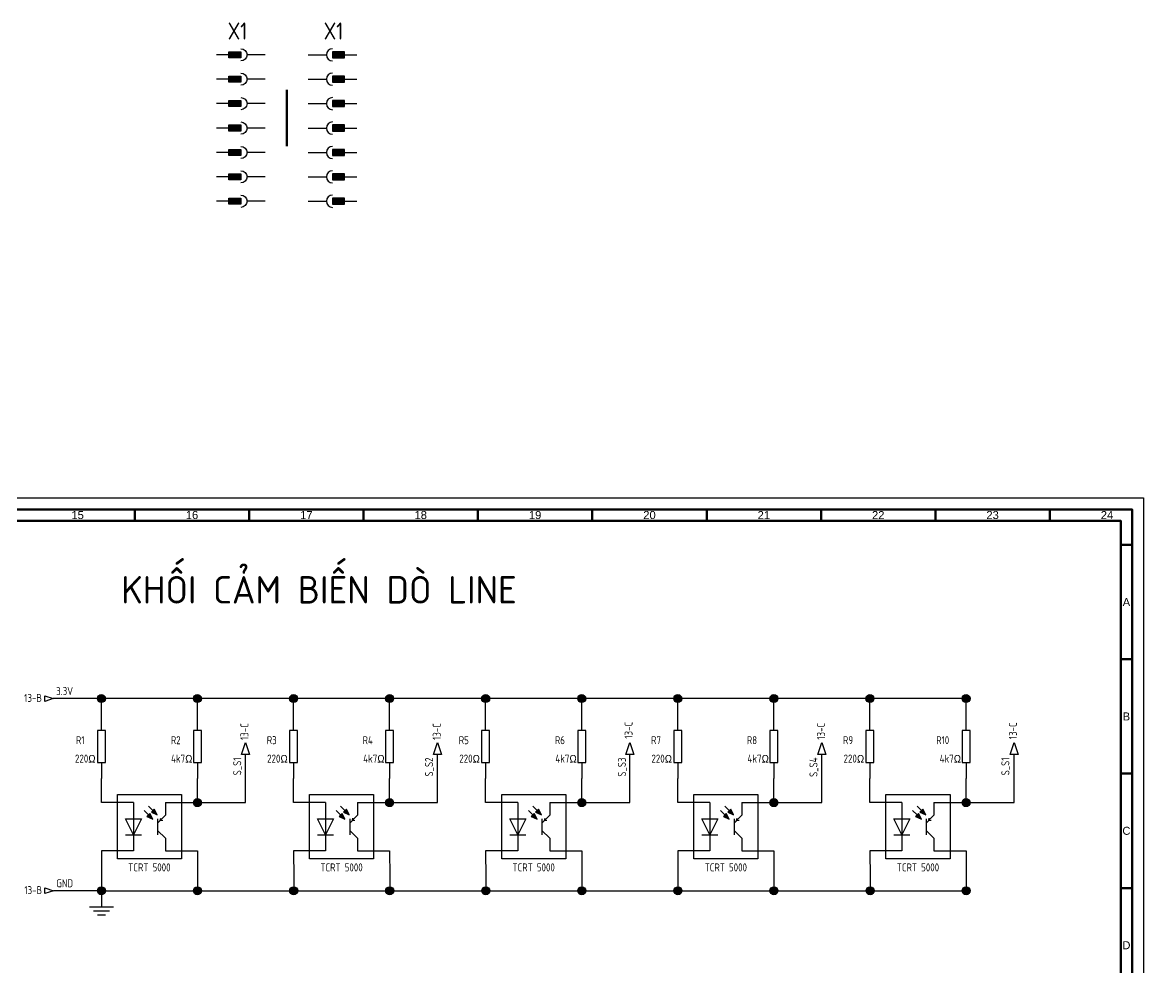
# Model space of a CAD drawing. Extents: x -73 to 5488, y -2262 to 3535.
# Drawn here: x 716.6 to 1206.8, y 105.2 to 518.3 of the extents above; entities that cross this region are included whole.
import ezdxf
from ezdxf.enums import TextEntityAlignment as Align

# ---------------------------------------------------------------- set-up
doc = ezdxf.new("R2010")
doc.units = 0
for name, color, linetype, lineweight in [('Khung_ten', 7, 'Continuous', 70), ('Lien dam 05', 2, 'Continuous', 50), ('Net manh', 200, 'Continuous', 25), ('Netdam', 7, 'Continuous', 50), ('Text', 3, 'Continuous', 25)]:
    doc.layers.add(name, color=color, linetype=linetype, lineweight=lineweight)
for name, color, linetype in [('SYMS', 7, 'Continuous'), ('TAGS', 150, 'Continuous'), ('WIREREF', 52, 'Continuous'), ('WIREREF_DEST', 7, 'Continuous'), ('XREF', 7, 'Continuous')]:
    doc.layers.add(name, color=color, linetype=linetype)
doc.styles.add('3 ITALIC', font='tcvn+7284-2003i.ttf', dxfattribs={"height": 2.5})
doc.styles.add('Annotative', font='arial.ttf')
doc.styles.add('WD_IEC 3.5', font='isocp2.shx', dxfattribs={"width": 0.9, "height": 3.5})
doc.styles.add('WD_IEC_2.5mm', font='isocp2.shx', dxfattribs={"width": 0.9, "height": 2.5})

# ---------------------------------------------------------------- blocks, each defined once
blk = doc.blocks.new('VRE1B')
for p, q in [((0, 5), (0, 10)), ((0, -5), (0, -10))]:
    blk.add_line(p, q)
blk.add_lwpolyline([(-1.25, 5), (-1.25, -5), (1.25, -5), (1.25, 5)], close=True)
at = {"style": 'WD_IEC 3.5'}
for tag, p in [('INST', (-5.25, 10.25)), ('LOC', (-5.25, 6.75)), ('TAG1', (-5.25, 3.25)), ('RATING1', (-5.25, -1.25)), ('DESC1', (-5.25, -5.25)), ('DESC2', (-5.25, -8.75)), ('DESC3', (-5.25, -12.25))]:
    blk.add_attdef(tag, text='', height=2.5, dxfattribs=at).set_placement(p, align=Align.RIGHT)
at = {"style": 'WD_IEC 3.5', "flags": 1}
for tag, p, height in [('MFG', (2.75, 9), 1.5), ('X2TERM01', (0, 10), 0.32), ('CAT', (2.75, 6.5), 1.5), ('ASSYCODE', (2.25, -1.5), 1), ('FAMILY', (2.25, -3), 1), ('CATDESC', (2.25, -4.5), 1), ('X8TERM02', (0, -10), 0.32)]:
    blk.add_attdef(tag, p, '', height=height, dxfattribs=at)
at = {"style": 'WD_IEC 3.5'}
blk.add_attdef('TERM01', text='', height=2, rotation=90, dxfattribs=at).set_placement((-1, 10), align=Align.RIGHT)
blk.add_attdef('TERM02', (-1, -10), '', height=2, rotation=90, dxfattribs=at)
blk = doc.blocks.new('VDV1B6')
for p, q in [((-5.3, 3.7), (-6.67, 5.06)), ((-4.85, 4.15), (-5.76, 3.24)), ((-3.94, 5.06), (-5.3, 6.42)), ((-3.94, 2.34), (-4.85, 4.15)), ((-3.49, 5.51), (-4.39, 4.61)), ((-4.39, 4.61), (-2.58, 3.7)), ((-2.58, 3.7), (-3.49, 5.51)), ((-2.44, 1.14), (0, 3.58)), ((-5.76, 3.24), (-3.94, 2.34)), ((-2.44, 2.53), (-2.44, -2.47)), ((-1.63, 1.95), (-1.46, 2.73)), ((-1.63, 1.95), (-0.85, 2.11)), ((-2.44, -1.14), (0, -3.58))]:
    blk.add_line(p, q)
for points in [[(-4.85, 4.15), (-5.76, 3.24), (-3.94, 2.34)], [(-3.49, 5.51), (-4.39, 4.61), (-2.58, 3.7)]]:
    blk.add_solid(points)
at = {"style": 'WD_IEC 3.5'}
blk.add_attdef('TERM01', (-0.48, 3.78), '', height=2, rotation=90, dxfattribs=at)
for tag, p in [('INST', (-7.52, 6.83)), ('LOC', (-7.52, 3.83)), ('TAG1', (-7.52, 0.83)), ('DESC1', (-7.03, -7.31)), ('DESC2', (-7.03, -10.31)), ('DESC3', (-7.03, -13.31))]:
    blk.add_attdef(tag, text='', height=2.5, dxfattribs=at).set_placement(p, align=Align.RIGHT)
at = {"style": 'WD_IEC 3.5', "flags": 9}
for tag, p in [('MFG', (5.51, 6.88)), ('CAT', (5.51, 4.38))]:
    blk.add_attdef(tag, text='', height=1.5, dxfattribs=at).set_placement(p, align=Align.RIGHT)
at = {"style": 'WD_IEC 3.5', "flags": 1}
for tag, p, height in [('X2TERM01', (0, 3.58), 0.32), ('X4TERM03', (-2.44, 0.03), 0.32), ('ASSYCODE', (2.46, -0.03), 1), ('X8TERM02', (0, -3.58), 0.32), ('FAMILY', (2.46, -1.53), 1), ('CATDESC', (2.46, -3.03), 1)]:
    blk.add_attdef(tag, p, '', height=height, dxfattribs=at)
at = {"lineweight": 15, "style": 'WD_IEC 3.5'}
blk.add_attdef('XREF', text='', height=2.5, dxfattribs=at).set_placement((-7.03, -4.31), align=Align.RIGHT)
at = {"style": 'WD_IEC 3.5'}
for tag, p in [('TERM03', (-3.05, -0.25)), ('TERM02', (-0.49, -4.01))]:
    blk.add_attdef(tag, text='', height=2, rotation=90, dxfattribs=at).set_placement(p, align=Align.RIGHT)
blk = doc.blocks.new('VDI1')
for p, q in [((0, 7.5), (0, -7.5)), ((0, -2.5), (-2.5, 2.5)), ((-2.5, 2.5), (2.5, 2.5)), ((2.5, 2.5), (0, -2.5)), ((-2.5, -2.5), (2.5, -2.5))]:
    blk.add_line(p, q)
at = {"style": 'WD_IEC 3.5'}
for tag, p in [('INST', (-5.5, 10.25)), ('LOC', (-5.5, 6.75)), ('TAG1', (-5.5, 3.25)), ('DESC1', (-5.5, -6.35)), ('DESC2', (-5.5, -9.85)), ('DESC3', (-5.5, -13.35))]:
    blk.add_attdef(tag, text='', height=2.5, dxfattribs=at).set_placement(p, align=Align.RIGHT)
blk.add_attdef('TERM01', text='', height=2, rotation=90, dxfattribs=at).set_placement((-1, 7.5), align=Align.RIGHT)
at = {"style": 'WD_IEC 3.5', "flags": 1}
for tag, p, height in [('X2TERM01', (0, 7.5), 0.32), ('ASSYCODE', (1, -4), 1), ('FAMILY', (1, -5.5), 1), ('CATDESC', (1, -7), 1), ('X8TERM02', (0, -7.5), 0.32), ('WDBLKNAM', (1, -8.5), 1)]:
    blk.add_attdef(tag, p, '', height=height, dxfattribs=at)
at = {"style": 'WD_IEC 3.5', "flags": 9}
for tag, p in [('MFG', (-5.5, -0.25)), ('CAT', (-5.5, -2.75))]:
    blk.add_attdef(tag, text='', height=1.5, dxfattribs=at).set_placement(p, align=Align.RIGHT)
at = {"style": 'WD_IEC 3.5'}
blk.add_attdef('TERM02', (-1, -7.5), '', height=2, rotation=90, dxfattribs=at)
blk = doc.blocks.new('VGND2')
for p, q in [((0, 0), (0, -5)), ((-3.75, -5), (3.75, -5)), ((-2.5, -6.25), (2.5, -6.25)), ((-1.25, -7.5), (1.25, -7.5))]:
    blk.add_line(p, q)
at = {"style": 'WD_IEC 3.5'}
for tag, p in [('INST', (-5.25, 2.75)), ('LOC', (-5.25, -0.75)), ('TAG1', (-5.25, -4.25))]:
    blk.add_attdef(tag, text='', height=2.5, dxfattribs=at).set_placement(p, align=Align.RIGHT)
at = {"style": 'WD_IEC 3.5', "flags": 1}
blk.add_attdef('X2TERM01', (0, 0), '', height=0.32, dxfattribs=at)
blk = doc.blocks.new('HA1S2')
blk.add_lwpolyline([(0, 5.25), (1.75, 0), (-1.75, 0)], close=True)
at = {"style": 'WD_IEC 3.5'}
blk.add_attdef('XREF', text='', height=3.5, rotation=90, dxfattribs=at).set_placement((0, 7), align=Align.MIDDLE_LEFT)
at = {"style": 'WD_IEC 3.5', "flags": 1}
blk.add_attdef('SIGCODE', text='', height=1.4, dxfattribs=at).set_placement((-3.5, 2.52), align=Align.RIGHT)
blk.add_attdef('X8TERM01', (0, 0), '', height=0.448, dxfattribs=at)
at = {"style": 'WD_IEC 3.5', "flags": 8}
blk.add_attdef('WIRENO', text='', height=3.5, rotation=90, dxfattribs=at).set_placement((-1.4, -1.75), align=Align.RIGHT)
at = {"style": 'WD_IEC 3.5'}
blk.add_attdef('DESC1', text='', height=3.5, rotation=90, dxfattribs=at).set_placement((1.4, -1.75), align=Align.TOP_RIGHT)
blk = doc.blocks.new('HA1D3')
blk.add_lwpolyline([(0, 0), (-3.75, -1.25), (-3.75, 1.25)], close=True)
at = {"style": 'WD_IEC 3.5'}
blk.add_attdef('XREF', text='', height=2.5, dxfattribs=at).set_placement((-5, 0), align=Align.MIDDLE_RIGHT)
at = {"style": 'WD_IEC 3.5', "flags": 1}
blk.add_attdef('SIGCODE', text='', height=1, dxfattribs=at).set_placement((-2.5, 1.8), align=Align.RIGHT)
at = {"style": 'WD_IEC 3.5'}
for tag, p, height, flags in [('X1TERM01', (0, 0), 0.32, 1), ('WIRENO', (1.25, 1), 2.5, 8)]:
    blk.add_attdef(tag, p, '', height=height, dxfattribs=dict(at, flags=flags))
blk.add_attdef('DESC1', text='', height=2.5, dxfattribs=at).set_placement((1.25, -1), align=Align.TOP_LEFT)
blk = doc.blocks.new('VC01PJ')
for p, q in [((0, 2.5), (0, 5)), ((0, -5), (0, -1.25))]:
    blk.add_line(p, q)
blk.add_lwpolyline([(-0.63, 0), (0.62, 0), (0.62, 2.5), (-0.63, 2.5)], close=True)
blk.add_arc((0, 0), 1.25, 180, 0)
blk.add_solid([(-0.63, 2.5), (-0.63, 0), (0.62, 2.5), (0.62, 0)])
at = {"style": 'WD_IEC 3.5'}
for tag, p in [('INST', (-5.25, 8)), ('LOC', (-5.25, 5)), ('TAG1', (-5.25, 2)), ('DESC1', (-5.25, -5.6)), ('DESC2', (-5.25, -8.6)), ('DESC3', (-5.25, -11.6))]:
    blk.add_attdef(tag, text='', height=2.5, dxfattribs=at).set_placement(p, align=Align.RIGHT)
blk.add_attdef('TERM02', text='', height=2, rotation=90, dxfattribs=at).set_placement((-1, 5), align=Align.RIGHT)
at = {"style": 'WD_IEC 3.5', "flags": 1}
for tag, p, height in [('X2TERM02', (0, 5), 0.32), ('X2TERMDESC02', (0, 4.48), 0.32), ('MFG', (2.75, 4), 1.5), ('CAT', (2.75, 1.5), 1.5), ('X4LINK', (-1.25, 1.25), 0.32), ('X1LINK', (1.25, 1.25), 0.32), ('ASSYCODE', (2.75, -2.75), 1), ('FAMILY', (2.75, -4.25), 1), ('X8TERM01', (0, -5), 0.32), ('X8TERMDESC01', (0, -5.52), 0.32), ('CATDESC', (2.75, -5.75), 1)]:
    blk.add_attdef(tag, p, '', height=height, dxfattribs=at)
at = {"style": 'WD_IEC 3.5'}
blk.add_attdef('TERM01', (-1, -5), '', height=2, rotation=90, dxfattribs=at)

msp = doc.modelspace()

# ---------------------------------------------------------------- hatches: boundary and pattern name
at = {"layer": 'Net manh'}
h = msp.add_hatch(color=256, dxfattribs=at)
h.dxf.hatch_style = 1
h.paths.add_polyline_path([(751.14, 224.55, 0.414214), (749.39, 222.8), (751.14, 222.8)])
h.paths.add_polyline_path([(751.14, 224.55), (751.14, 222.8), (752.89, 222.8, 0.414214)])
h.paths.add_polyline_path([(752.89, 222.8), (751.14, 222.8), (749.39, 222.8, 1)])
h = msp.add_hatch(color=256, dxfattribs=at)
h.dxf.hatch_style = 1
h.paths.add_polyline_path([(793.14, 224.55, 0.414214), (791.39, 222.8), (793.14, 222.8)])
h.paths.add_polyline_path([(793.14, 224.55), (793.14, 222.8), (794.89, 222.8, 0.414214)])
h.paths.add_polyline_path([(794.89, 222.8), (793.14, 222.8), (791.39, 222.8, 1)])
h = msp.add_hatch(color=256, dxfattribs=at)
h.dxf.hatch_style = 1
h.paths.add_polyline_path([(835.14, 224.55, 0.414214), (833.39, 222.8), (835.14, 222.8)])
h.paths.add_polyline_path([(835.14, 224.55), (835.14, 222.8), (836.89, 222.8, 0.414214)])
h.paths.add_polyline_path([(836.89, 222.8), (835.14, 222.8), (833.39, 222.8, 1)])
h = msp.add_hatch(color=256, dxfattribs=at)
h.dxf.hatch_style = 1
h.paths.add_polyline_path([(877.14, 224.55, 0.414214), (875.39, 222.8), (877.14, 222.8)])
h.paths.add_polyline_path([(877.14, 224.55), (877.14, 222.8), (878.89, 222.8, 0.414214)])
h.paths.add_polyline_path([(878.89, 222.8), (877.14, 222.8), (875.39, 222.8, 1)])
h = msp.add_hatch(color=256, dxfattribs=at)
h.dxf.hatch_style = 1
h.paths.add_polyline_path([(919.14, 224.55, 0.414214), (917.39, 222.8), (919.14, 222.8)])
h.paths.add_polyline_path([(919.14, 224.55), (919.14, 222.8), (920.89, 222.8, 0.414214)])
h.paths.add_polyline_path([(920.89, 222.8), (919.14, 222.8), (917.39, 222.8, 1)])
h = msp.add_hatch(color=256, dxfattribs=at)
h.dxf.hatch_style = 1
h.paths.add_polyline_path([(961.14, 224.55, 0.414214), (959.39, 222.8), (961.14, 222.8)])
h.paths.add_polyline_path([(961.14, 224.55), (961.14, 222.8), (962.89, 222.8, 0.414214)])
h.paths.add_polyline_path([(962.89, 222.8), (961.14, 222.8), (959.39, 222.8, 1)])
h = msp.add_hatch(color=256, dxfattribs=at)
h.dxf.hatch_style = 1
h.paths.add_polyline_path([(1003.14, 224.55, 0.414214), (1001.39, 222.8), (1003.14, 222.8)])
h.paths.add_polyline_path([(1003.14, 224.55), (1003.14, 222.8), (1004.89, 222.8, 0.414214)])
h.paths.add_polyline_path([(1004.89, 222.8), (1003.14, 222.8), (1001.39, 222.8, 1)])
h = msp.add_hatch(color=256, dxfattribs=at)
h.dxf.hatch_style = 1
h.paths.add_polyline_path([(1045.14, 224.55, 0.414214), (1043.39, 222.8), (1045.14, 222.8)])
h.paths.add_polyline_path([(1045.14, 224.55), (1045.14, 222.8), (1046.89, 222.8, 0.414214)])
h.paths.add_polyline_path([(1046.89, 222.8), (1045.14, 222.8), (1043.39, 222.8, 1)])
h = msp.add_hatch(color=256, dxfattribs=at)
h.dxf.hatch_style = 1
h.paths.add_polyline_path([(1087.14, 224.55, 0.414214), (1085.39, 222.8), (1087.14, 222.8)])
h.paths.add_polyline_path([(1087.14, 224.55), (1087.14, 222.8), (1088.89, 222.8, 0.414214)])
h.paths.add_polyline_path([(1088.89, 222.8), (1087.14, 222.8), (1085.39, 222.8, 1)])
h = msp.add_hatch(color=256, dxfattribs=at)
h.dxf.hatch_style = 1
h.paths.add_polyline_path([(1129.14, 224.55, 0.414214), (1127.39, 222.8), (1129.14, 222.8)])
h.paths.add_polyline_path([(1129.14, 224.55), (1129.14, 222.8), (1130.89, 222.8, 0.414214)])
h.paths.add_polyline_path([(1130.89, 222.8), (1129.14, 222.8), (1127.39, 222.8, 1)])
h = msp.add_hatch(color=256, dxfattribs=at)
h.dxf.hatch_style = 1
h.paths.add_polyline_path([(793.14, 179.05, 0.414214), (791.39, 177.3), (793.14, 177.3)])
h.paths.add_polyline_path([(793.14, 179.05), (793.14, 177.3), (794.89, 177.3, 0.414214)])
h.paths.add_polyline_path([(794.89, 177.3), (793.14, 177.3), (791.39, 177.3, 1)])
h = msp.add_hatch(color=256, dxfattribs=at)
h.dxf.hatch_style = 1
h.paths.add_polyline_path([(877.14, 179.05, 0.414214), (875.39, 177.3), (877.14, 177.3)])
h.paths.add_polyline_path([(877.14, 179.05), (877.14, 177.3), (878.89, 177.3, 0.414214)])
h.paths.add_polyline_path([(878.89, 177.3), (877.14, 177.3), (875.39, 177.3, 1)])
h = msp.add_hatch(color=256, dxfattribs=at)
h.dxf.hatch_style = 1
h.paths.add_polyline_path([(961.14, 179.05, 0.414214), (959.39, 177.3), (961.14, 177.3)])
h.paths.add_polyline_path([(961.14, 179.05), (961.14, 177.3), (962.89, 177.3, 0.414214)])
h.paths.add_polyline_path([(962.89, 177.3), (961.14, 177.3), (959.39, 177.3, 1)])
h = msp.add_hatch(color=256, dxfattribs=at)
h.dxf.hatch_style = 1
h.paths.add_polyline_path([(1045.14, 179.05, 0.414214), (1043.39, 177.3), (1045.14, 177.3)])
h.paths.add_polyline_path([(1045.14, 179.05), (1045.14, 177.3), (1046.89, 177.3, 0.414214)])
h.paths.add_polyline_path([(1046.89, 177.3), (1045.14, 177.3), (1043.39, 177.3, 1)])
h = msp.add_hatch(color=256, dxfattribs=at)
h.dxf.hatch_style = 1
h.paths.add_polyline_path([(1129.14, 179.05, 0.414214), (1127.39, 177.3), (1129.14, 177.3)])
h.paths.add_polyline_path([(1129.14, 179.05), (1129.14, 177.3), (1130.89, 177.3, 0.414214)])
h.paths.add_polyline_path([(1130.89, 177.3), (1129.14, 177.3), (1127.39, 177.3, 1)])
h = msp.add_hatch(color=256, dxfattribs=at)
h.dxf.hatch_style = 1
h.paths.add_polyline_path([(751.14, 140.55, 0.414214), (749.39, 138.8), (751.14, 138.8)])
h.paths.add_polyline_path([(751.14, 140.55), (751.14, 138.8), (752.89, 138.8, 0.414214)])
h.paths.add_polyline_path([(752.89, 138.8), (751.14, 138.8), (749.39, 138.8, 1)])
h = msp.add_hatch(color=256, dxfattribs=at)
h.dxf.hatch_style = 1
h.paths.add_polyline_path([(793.14, 140.55, 0.414214), (791.39, 138.8), (793.14, 138.8)])
h.paths.add_polyline_path([(793.14, 140.55), (793.14, 138.8), (794.89, 138.8, 0.414214)])
h.paths.add_polyline_path([(794.89, 138.8), (793.14, 138.8), (791.39, 138.8, 1)])
h = msp.add_hatch(color=256, dxfattribs=at)
h.dxf.hatch_style = 1
h.paths.add_polyline_path([(835.21, 140.55, 0.414214), (833.46, 138.8), (835.21, 138.8)])
h.paths.add_polyline_path([(835.21, 140.55), (835.21, 138.8), (836.96, 138.8, 0.414214)])
h.paths.add_polyline_path([(836.96, 138.8), (835.21, 138.8), (833.46, 138.8, 1)])
h = msp.add_hatch(color=256, dxfattribs=at)
h.dxf.hatch_style = 1
h.paths.add_polyline_path([(877.18, 140.55, 0.414214), (875.43, 138.8), (877.18, 138.8)])
h.paths.add_polyline_path([(877.18, 140.55), (877.18, 138.8), (878.93, 138.8, 0.414214)])
h.paths.add_polyline_path([(878.93, 138.8), (877.18, 138.8), (875.43, 138.8, 1)])
h = msp.add_hatch(color=256, dxfattribs=at)
h.dxf.hatch_style = 1
h.paths.add_polyline_path([(919.21, 140.55, 0.414214), (917.46, 138.8), (919.21, 138.8)])
h.paths.add_polyline_path([(919.21, 140.55), (919.21, 138.8), (920.96, 138.8, 0.414214)])
h.paths.add_polyline_path([(920.96, 138.8), (919.21, 138.8), (917.46, 138.8, 1)])
h = msp.add_hatch(color=256, dxfattribs=at)
h.dxf.hatch_style = 1
h.paths.add_polyline_path([(961.18, 140.55, 0.414214), (959.43, 138.8), (961.18, 138.8)])
h.paths.add_polyline_path([(961.18, 140.55), (961.18, 138.8), (962.93, 138.8, 0.414214)])
h.paths.add_polyline_path([(962.93, 138.8), (961.18, 138.8), (959.43, 138.8, 1)])
h = msp.add_hatch(color=256, dxfattribs=at)
h.dxf.hatch_style = 1
h.paths.add_polyline_path([(1003.21, 140.55, 0.414214), (1001.46, 138.8), (1003.21, 138.8)])
h.paths.add_polyline_path([(1003.21, 140.55), (1003.21, 138.8), (1004.96, 138.8, 0.414214)])
h.paths.add_polyline_path([(1004.96, 138.8), (1003.21, 138.8), (1001.46, 138.8, 1)])
h = msp.add_hatch(color=256, dxfattribs=at)
h.dxf.hatch_style = 1
h.paths.add_polyline_path([(1045.18, 140.55, 0.414214), (1043.43, 138.8), (1045.18, 138.8)])
h.paths.add_polyline_path([(1045.18, 140.55), (1045.18, 138.8), (1046.93, 138.8, 0.414214)])
h.paths.add_polyline_path([(1046.93, 138.8), (1045.18, 138.8), (1043.43, 138.8, 1)])
h = msp.add_hatch(color=256, dxfattribs=at)
h.dxf.hatch_style = 1
h.paths.add_polyline_path([(1087.21, 140.55, 0.414214), (1085.46, 138.8), (1087.21, 138.8)])
h.paths.add_polyline_path([(1087.21, 140.55), (1087.21, 138.8), (1088.96, 138.8, 0.414214)])
h.paths.add_polyline_path([(1088.96, 138.8), (1087.21, 138.8), (1085.46, 138.8, 1)])
h = msp.add_hatch(color=256, dxfattribs=at)
h.dxf.hatch_style = 1
h.paths.add_polyline_path([(1129.18, 140.55, 0.414214), (1127.43, 138.8), (1129.18, 138.8)])
h.paths.add_polyline_path([(1129.18, 140.55), (1129.18, 138.8), (1130.93, 138.8, 0.414214)])
h.paths.add_polyline_path([(1130.93, 138.8), (1129.18, 138.8), (1127.43, 138.8, 1)])

# ---------------------------------------------------------------- linework, layer by layer
msp.add_lwpolyline([(17.76, -530.52), (17.76, 310.48), (1206.76, 310.48), (1206.76, -530.52), (17.76, -530.52)], close=True)
at = {"layer": 'Khung_ten'}
for p, q in [((765.76, 300.48), (765.76, 305.48)), ((815.76, 300.48), (815.76, 305.48)), ((865.76, 300.48), (865.76, 305.48)), ((915.76, 300.48), (915.76, 305.48)), ((965.76, 300.48), (965.76, 305.48)), ((1015.76, 300.48), (1015.76, 305.48)), ((1065.76, 300.48), (1065.76, 305.48)), ((1115.76, 300.48), (1115.76, 305.48)), ((1165.76, 300.48), (1165.76, 305.48)), ((1201.76, 289.98), (1196.76, 289.98)), ((1201.76, 239.98), (1196.76, 239.98)), ((1201.76, 189.98), (1196.76, 189.98)), ((1201.76, 139.98), (1196.76, 139.98))]:
    msp.add_line(p, q, dxfattribs=at)
for points in [[(29.76, -525.52), (1201.76, -525.52), (1201.76, 305.48), (29.76, 305.48)], [(34.76, -520.52), (1196.76, -520.52), (1196.76, 300.48), (34.76, 300.48)]]:
    msp.add_lwpolyline(points, close=True, dxfattribs=at)
at = {"layer": 'Net manh'}
for p, q in [((751.14, 222.8), (730.14, 222.8)), ((751.14, 215.8), (751.14, 222.8)), ((1130.89, 222.8), (751.14, 222.8)), ((793.14, 215.8), (793.14, 222.8)), ((835.14, 215.8), (835.14, 222.8)), ((877.14, 215.8), (877.14, 222.8)), ((919.14, 215.8), (919.14, 222.8)), ((961.14, 215.8), (961.14, 222.8)), ((1003.14, 215.8), (1003.14, 222.8)), ((1045.14, 215.8), (1045.14, 222.8)), ((1087.14, 215.8), (1087.14, 222.8)), ((1129.14, 215.8), (1129.14, 222.8)), ((814.14, 177.3), (814.14, 198.3)), ((898.14, 177.3), (898.14, 198.3)), ((982.14, 177.3), (982.14, 198.3)), ((1066.14, 177.3), (1066.14, 198.3)), ((1150.14, 177.3), (1150.14, 198.3)), ((751.14, 177.3), (751.14, 187.8)), ((793.14, 177.3), (793.14, 187.8)), ((835.14, 177.3), (835.14, 187.8)), ((877.14, 177.3), (877.14, 187.8)), ((919.14, 177.3), (919.14, 187.8)), ((961.14, 177.3), (961.14, 187.8)), ((1003.14, 177.3), (1003.14, 187.8)), ((1045.14, 177.3), (1045.14, 187.8)), ((1087.14, 177.3), (1087.14, 187.8)), ((1129.14, 177.3), (1129.14, 187.8)), ((765.14, 177.3), (751.14, 177.3)), ((758.14, 177.3), (758.14, 180.8)), ((758.14, 180.8), (786.14, 180.8)), ((758.14, 152.8), (758.14, 177.3)), ((779.14, 177.3), (779.14, 171.77)), ((779.14, 177.3), (793.14, 177.3)), ((786.14, 180.8), (786.14, 152.8)), ((793.14, 177.3), (814.14, 177.3)), ((849.14, 177.3), (835.14, 177.3)), ((842.14, 177.3), (842.14, 180.8)), ((842.14, 180.8), (870.14, 180.8)), ((842.14, 152.8), (842.14, 177.3)), ((863.14, 177.3), (863.14, 171.77)), ((863.14, 177.3), (877.14, 177.3)), ((870.14, 180.8), (870.14, 152.8)), ((877.14, 177.3), (898.14, 177.3)), ((933.14, 177.3), (919.14, 177.3)), ((926.14, 177.3), (926.14, 180.8)), ((926.14, 180.8), (954.14, 180.8)), ((926.14, 152.8), (926.14, 177.3)), ((947.14, 177.3), (947.14, 171.77)), ((947.14, 177.3), (961.14, 177.3)), ((954.14, 180.8), (954.14, 152.8)), ((961.14, 177.3), (982.14, 177.3)), ((1017.14, 177.3), (1003.14, 177.3)), ((1010.14, 177.3), (1010.14, 180.8)), ((1010.14, 180.8), (1038.14, 180.8)), ((1010.14, 152.8), (1010.14, 177.3)), ((1031.14, 177.3), (1031.14, 171.77)), ((1031.14, 177.3), (1045.14, 177.3)), ((1038.14, 180.8), (1038.14, 152.8)), ((1045.14, 177.3), (1066.14, 177.3)), ((1101.14, 177.3), (1087.14, 177.3)), ((1094.14, 177.3), (1094.14, 180.8)), ((1094.14, 180.8), (1122.14, 180.8)), ((1094.14, 152.8), (1094.14, 177.3)), ((1115.14, 177.3), (1115.14, 171.77)), ((1115.14, 177.3), (1129.14, 177.3)), ((1122.14, 180.8), (1122.14, 152.8)), ((1129.14, 177.3), (1150.14, 177.3)), ((779.14, 161.76), (779.14, 156.3)), ((863.14, 161.76), (863.14, 156.3)), ((947.14, 161.76), (947.14, 156.3)), ((1031.14, 161.76), (1031.14, 156.3)), ((1115.14, 161.76), (1115.14, 156.3)), ((765.14, 156.3), (751.14, 156.3)), ((751.14, 156.3), (751.14, 145.8)), ((786.14, 152.8), (758.14, 152.8)), ((779.14, 156.3), (793.14, 156.3)), ((793.14, 156.3), (793.14, 138.8)), ((849.14, 156.3), (835.14, 156.3)), ((835.14, 156.3), (835.21, 144.47)), ((870.14, 152.8), (842.14, 152.8)), ((863.14, 156.3), (877.14, 156.3)), ((877.14, 156.3), (877.18, 145.22)), ((933.14, 156.3), (919.14, 156.3)), ((919.14, 156.3), (919.21, 144.47)), ((954.14, 152.8), (926.14, 152.8)), ((947.14, 156.3), (961.14, 156.3)), ((961.14, 156.3), (961.18, 145.22)), ((1017.14, 156.3), (1003.14, 156.3)), ((1003.14, 156.3), (1003.21, 144.47)), ((1038.14, 152.8), (1010.14, 152.8)), ((1031.14, 156.3), (1045.14, 156.3)), ((1045.14, 156.3), (1045.18, 145.22)), ((1101.14, 156.3), (1087.14, 156.3)), ((1087.14, 156.3), (1087.21, 144.47)), ((1122.14, 152.8), (1094.14, 152.8)), ((1115.14, 156.3), (1129.14, 156.3)), ((1129.14, 156.3), (1129.18, 145.22)), ((751.14, 145.8), (751.14, 138.8)), ((835.21, 144.47), (835.21, 138.8)), ((877.18, 145.22), (877.18, 138.8)), ((919.21, 144.47), (919.21, 138.8)), ((961.18, 145.22), (961.18, 138.8)), ((1003.21, 144.47), (1003.21, 138.8)), ((1045.18, 145.22), (1045.18, 138.8)), ((1087.21, 144.47), (1087.21, 138.8)), ((1129.18, 145.22), (1129.18, 138.8)), ((751.14, 138.8), (730.21, 138.8)), ((751.14, 138.8), (1129.18, 138.8))]:
    msp.add_line(p, q, dxfattribs=at)
for centre in [(751.14, 222.8), (793.14, 222.8), (835.14, 222.8), (877.14, 222.8), (919.14, 222.8), (961.14, 222.8), (1003.14, 222.8), (1045.14, 222.8), (1087.14, 222.8), (1129.14, 222.8), (793.14, 177.3), (877.14, 177.3), (961.14, 177.3), (1045.14, 177.3), (1129.14, 177.3), (751.14, 138.8), (793.14, 138.8), (835.21, 138.8), (877.18, 138.8), (919.21, 138.8), (961.18, 138.8), (1003.21, 138.8), (1045.18, 138.8), (1087.21, 138.8), (1129.18, 138.8)]:
    msp.add_circle(centre, 1.75, dxfattribs=at)
at = {"layer": 'Netdam'}
msp.add_line((832.16, 488.83), (832.16, 464.23), dxfattribs=at)
msp.add_line((832.16, 488.83), (832.16, 464.23), dxfattribs=at)

# ---------------------------------------------------------------- block references
at = {"layer": 'Net manh'}
ref = msp.add_blockref('VC01PJ', (812.15, 504.14), dxfattribs=dict(at, xscale=-2.13333866664, yscale=2.13333866664, zscale=2.13333866664, rotation=90))
ref.add_attrib('TAG1', 'X1', dxfattribs={"layer": 'TAGS', "height": 7.5, "style": 'WD_IEC_2.5mm', "width": 0.9}).set_placement((814.89, 518.3), align=Align.TOP_RIGHT)
ref = msp.add_blockref('VC01PJ', (852.17, 504.14), dxfattribs=dict(at, xscale=2.13333866664, yscale=2.13333866664, zscale=2.13333866664, rotation=270))
ref.add_attrib('TAG1', 'X1', dxfattribs={"layer": 'TAGS', "height": 7.5, "style": 'WD_IEC_2.5mm', "width": 0.9}).set_placement((856.86, 518.3), align=Align.TOP_RIGHT)
at = {"layer": 'Net manh', "yscale": 2.13333866664, "zscale": 2.13333866664}
for p, xscale, rotation in [((812.15, 493.48), -2.13333866664, 90), ((852.17, 493.48), 2.13333866664, 270), ((812.15, 482.81), -2.13333866664, 90), ((852.17, 482.81), 2.13333866664, 270), ((812.15, 472.14), -2.13333866664, 90), ((852.17, 472.14), 2.13333866664, 270), ((812.15, 461.48), -2.13333866664, 90), ((852.17, 461.48), 2.13333866664, 270), ((812.15, 450.81), -2.13333866664, 90), ((852.17, 450.81), 2.13333866664, 270), ((812.15, 440.14), -2.13333866664, 90), ((852.17, 440.14), 2.13333866664, 270)]:
    msp.add_blockref('VC01PJ', p, dxfattribs=dict(at, xscale=xscale, rotation=rotation))
at = {"layer": 'Net manh'}
ref = msp.add_blockref('HA1D3', (730.14, 222.8), dxfattribs=at)
ref.add_attrib('XREF', '13-B', dxfattribs={"layer": 'XREF', "height": 3.5, "style": 'WD_IEC 3.5', "width": 0.9}).set_placement((725.14, 224.82), align=Align.TOP_RIGHT)
ref.add_attrib('WIRENO', '3.3V', dxfattribs={"layer": 'WIREREF_DEST', "height": 3.5, "style": 'WD_IEC 3.5', "width": 0.9, "flags": 8}).set_placement((731.39, 227.82), align=Align.TOP_LEFT)
ref = msp.add_blockref('VRE1B', (751.14, 201.8), dxfattribs=dict(at, xscale=1.4, yscale=1.4, zscale=1.4))
ref.add_attrib('TAG1', 'R1', dxfattribs={"layer": 'TAGS', "height": 3.5, "style": 'WD_IEC 3.5', "width": 0.9}).set_placement((743.79, 206.35), align=Align.TOP_RIGHT)
ref = msp.add_blockref('VRE1B', (793.14, 201.8), dxfattribs=dict(at, xscale=1.4, yscale=1.4, zscale=1.4))
ref.add_attrib('TAG1', 'R2', dxfattribs={"layer": 'TAGS', "height": 3.5, "style": 'WD_IEC 3.5', "width": 0.9}).set_placement((785.79, 206.35), align=Align.TOP_RIGHT)
ref = msp.add_blockref('VRE1B', (835.14, 201.8), dxfattribs=dict(at, xscale=1.4, yscale=1.4, zscale=1.4))
ref.add_attrib('TAG1', 'R3', dxfattribs={"layer": 'TAGS', "height": 3.5, "style": 'WD_IEC 3.5', "width": 0.9}).set_placement((827.79, 206.35), align=Align.TOP_RIGHT)
ref = msp.add_blockref('VRE1B', (877.14, 201.8), dxfattribs=dict(at, xscale=1.4, yscale=1.4, zscale=1.4))
ref.add_attrib('TAG1', 'R4', dxfattribs={"layer": 'TAGS', "height": 3.5, "style": 'WD_IEC 3.5', "width": 0.9}).set_placement((869.79, 206.35), align=Align.TOP_RIGHT)
ref = msp.add_blockref('VRE1B', (919.14, 201.8), dxfattribs=dict(at, xscale=1.4, yscale=1.4, zscale=1.4))
ref.add_attrib('TAG1', 'R5', dxfattribs={"layer": 'TAGS', "height": 3.5, "style": 'WD_IEC 3.5', "width": 0.9}).set_placement((911.79, 206.35), align=Align.TOP_RIGHT)
ref = msp.add_blockref('VRE1B', (961.14, 201.8), dxfattribs=dict(at, xscale=1.4, yscale=1.4, zscale=1.4))
ref.add_attrib('TAG1', 'R6', dxfattribs={"layer": 'TAGS', "height": 3.5, "style": 'WD_IEC 3.5', "width": 0.9}).set_placement((953.79, 206.35), align=Align.TOP_RIGHT)
ref = msp.add_blockref('VRE1B', (1003.14, 201.8), dxfattribs=dict(at, xscale=1.4, yscale=1.4, zscale=1.4))
ref.add_attrib('TAG1', 'R7', dxfattribs={"layer": 'TAGS', "height": 3.5, "style": 'WD_IEC 3.5', "width": 0.9}).set_placement((995.79, 206.35), align=Align.TOP_RIGHT)
ref = msp.add_blockref('VRE1B', (1045.14, 201.8), dxfattribs=dict(at, xscale=1.4, yscale=1.4, zscale=1.4))
ref.add_attrib('TAG1', 'R8', dxfattribs={"layer": 'TAGS', "height": 3.5, "style": 'WD_IEC 3.5', "width": 0.9}).set_placement((1037.79, 206.35), align=Align.TOP_RIGHT)
ref = msp.add_blockref('VRE1B', (1087.14, 201.8), dxfattribs=dict(at, xscale=1.4, yscale=1.4, zscale=1.4))
ref.add_attrib('TAG1', 'R9', dxfattribs={"layer": 'TAGS', "height": 3.5, "style": 'WD_IEC 3.5', "width": 0.9}).set_placement((1079.79, 206.35), align=Align.TOP_RIGHT)
ref = msp.add_blockref('VRE1B', (1129.14, 201.8), dxfattribs=dict(at, xscale=1.4, yscale=1.4, zscale=1.4))
ref.add_attrib('TAG1', 'R10', dxfattribs={"layer": 'TAGS', "height": 3.5, "style": 'WD_IEC 3.5', "width": 0.9}).set_placement((1121.79, 206.35), align=Align.TOP_RIGHT)
at = {"layer": 'Net manh', "xscale": 1.4, "yscale": 1.4, "zscale": 1.4}
for name, p in [('VDI1', (765.14, 166.8)), ('VDI1', (849.14, 166.8)), ('VDI1', (933.14, 166.8)), ('VDI1', (1017.14, 166.8)), ('VDI1', (1101.14, 166.8)), ('VDV1B6', (779.14, 166.76)), ('VDV1B6', (863.14, 166.76)), ('VDV1B6', (947.14, 166.76)), ('VDV1B6', (1031.14, 166.76)), ('VDV1B6', (1115.14, 166.76)), ('VGND2', (751.14, 138.8))]:
    msp.add_blockref(name, p, dxfattribs=at)
at = {"layer": 'SYMS'}
ref = msp.add_blockref('HA1S2', (814.14, 198.3), dxfattribs=at)
ref.add_attrib('XREF', '13-C', dxfattribs={"layer": 'XREF', "height": 3.5, "rotation": 90, "style": 'WD_IEC 3.5', "width": 0.9}).set_placement((811.92, 204.68), align=Align.TOP_LEFT)
ref.add_attrib('WIRENO', 'S_S1', dxfattribs={"layer": 'WIREREF', "height": 3.5, "rotation": 90, "style": 'WD_IEC 3.5', "width": 0.9, "flags": 8}).set_placement((808.79, 197.05), align=Align.TOP_RIGHT)
ref = msp.add_blockref('HA1S2', (898.14, 198.3), dxfattribs=at)
ref.add_attrib('XREF', '13-C', dxfattribs={"layer": 'XREF', "height": 3.5, "rotation": 90, "style": 'WD_IEC 3.5', "width": 0.9}).set_placement((896.01, 204.69), align=Align.TOP_LEFT)
ref.add_attrib('WIRENO', 'S_S2', dxfattribs={"layer": 'WIREREF', "height": 3.5, "rotation": 90, "style": 'WD_IEC 3.5', "width": 0.9, "flags": 8}).set_placement((892.64, 197.05), align=Align.TOP_RIGHT)
ref = msp.add_blockref('HA1S2', (982.14, 198.3), dxfattribs=at)
ref.add_attrib('XREF', '13-C', dxfattribs={"layer": 'XREF', "height": 3.5, "rotation": 90, "style": 'WD_IEC 3.5', "width": 0.9}).set_placement((979.87, 205.26), align=Align.TOP_LEFT)
ref.add_attrib('WIRENO', 'S_S3', dxfattribs={"layer": 'WIREREF', "height": 3.5, "rotation": 90, "style": 'WD_IEC 3.5', "width": 0.9, "flags": 8}).set_placement((976.94, 197.05), align=Align.TOP_RIGHT)
ref = msp.add_blockref('HA1S2', (1066.14, 198.3), dxfattribs=at)
ref.add_attrib('XREF', '13-C', dxfattribs={"layer": 'XREF', "height": 3.5, "rotation": 90, "style": 'WD_IEC 3.5', "width": 0.9}).set_placement((1063.98, 204.82), align=Align.TOP_LEFT)
ref.add_attrib('WIRENO', 'S_S4', dxfattribs={"layer": 'WIREREF', "height": 3.5, "rotation": 90, "style": 'WD_IEC 3.5', "width": 0.9, "flags": 8}).set_placement((1060.7, 197.05), align=Align.TOP_RIGHT)
ref = msp.add_blockref('HA1S2', (1150.14, 198.3), dxfattribs=at)
ref.add_attrib('XREF', '13-C', dxfattribs={"layer": 'XREF', "height": 3.5, "rotation": 90, "style": 'WD_IEC 3.5', "width": 0.9}).set_placement((1147.87, 205.03), align=Align.TOP_LEFT)
ref.add_attrib('WIRENO', 'S_S1', dxfattribs={"layer": 'WIREREF', "height": 3.5, "rotation": 90, "style": 'WD_IEC 3.5', "width": 0.9, "flags": 8}).set_placement((1144.59, 197.05), align=Align.TOP_RIGHT)
ref = msp.add_blockref('HA1D3', (730.21, 138.8), dxfattribs=at)
ref.add_attrib('XREF', '13-B', dxfattribs={"layer": 'XREF', "height": 3.5, "style": 'WD_IEC 3.5', "width": 0.9}).set_placement((725.21, 140.82), align=Align.TOP_RIGHT)
ref.add_attrib('WIRENO', 'GND', dxfattribs={"layer": 'WIREREF_DEST', "height": 3.5, "style": 'WD_IEC 3.5', "width": 0.9, "flags": 8}).set_placement((731.46, 143.82), align=Align.TOP_LEFT)

# ---------------------------------------------------------------- texts
at = {"layer": 'Khung_ten', "char_height": 3.5, "attachment_point": 5, "style": 'Annotative'}
for s, insert, width in [('15', (740.76, 302.98), 50), ('15', (740.76, 302.98), 50), ('16', (790.76, 302.98), 50), ('16', (790.76, 302.98), 50), ('17', (840.76, 302.98), 50), ('17', (840.76, 302.98), 50), ('18', (890.76, 302.98), 50), ('18', (890.76, 302.98), 50), ('19', (940.76, 302.98), 50), ('19', (940.76, 302.98), 50), ('\\pxt11;20', (990.76, 302.98), 50), ('\\pxt11;20', (990.76, 302.98), 50), ('21', (1040.76, 302.98), 50), ('21', (1040.76, 302.98), 50), ('22', (1090.76, 302.98), 50), ('22', (1090.76, 302.98), 50), ('23', (1140.76, 302.98), 50), ('23', (1140.76, 302.98), 50), ('24', (1190.76, 302.98), 50), ('24', (1190.76, 302.98), 50), ('A', (1199.26, 264.98), 5), ('B', (1199.26, 214.98), 5), ('C', (1199.26, 164.98), 5), ('D', (1199.26, 114.98), 5)]:
    msp.add_mtext(s, dxfattribs=dict(at, insert=insert, width=width))
at = {"layer": 'Lien dam 05', "insert": (846.28, 270.32), "char_height": 12, "width": 448.3565, "attachment_point": 5, "style": '3 ITALIC'}
msp.add_mtext('\\pxqc;KHỐI CẢM BIẾN DÒ LINE', dxfattribs=at)
at = {"layer": 'Net manh', "char_height": 3.5, "attachment_point": 5, "style": 'WD_IEC 3.5'}
for insert in [(856.14, 149.01), (940.14, 149.01), (1024.14, 149.01), (1108.14, 149.01)]:
    msp.add_mtext_dynamic_manual_height_columns('TCRT 5000', width=28, gutter_width=24.5, heights=[0], dxfattribs=dict(at, insert=insert))
at = {"layer": 'TAGS', "insert": (772.14, 149.01), "char_height": 3.5, "attachment_point": 5, "style": 'WD_IEC 3.5'}
msp.add_mtext_dynamic_manual_height_columns('TCRT 5000', width=28, gutter_width=24.5, heights=[0], dxfattribs=at)
at = {"layer": 'Text', "char_height": 3.5, "attachment_point": 1, "style": 'WD_IEC 3.5'}
for s, insert in [('220{\\H0.95833x;Ω}', (739.61, 198.3)), ('4k7{\\H0.95833x;Ω}', (781.61, 198.3)), ('220{\\H0.95833x;Ω}', (823.61, 198.3)), ('4k7{\\H0.95833x;Ω}', (865.61, 198.3)), ('220{\\H0.95833x;Ω}', (907.61, 198.3)), ('4k7{\\H0.95833x;Ω}', (949.61, 198.3)), ('220{\\H0.95833x;Ω}', (991.61, 198.3)), ('4k7{\\H0.95833x;Ω}', (1033.61, 198.3)), ('220{\\H0.95833x;Ω}', (1075.61, 198.3)), ('4k7{\\H0.95833x;Ω}', (1117.61, 198.3))]:
    msp.add_mtext_dynamic_manual_height_columns(s, width=11.4875, gutter_width=24.5, heights=[0], dxfattribs=dict(at, insert=insert))

doc.saveas('drawing.dxf')
